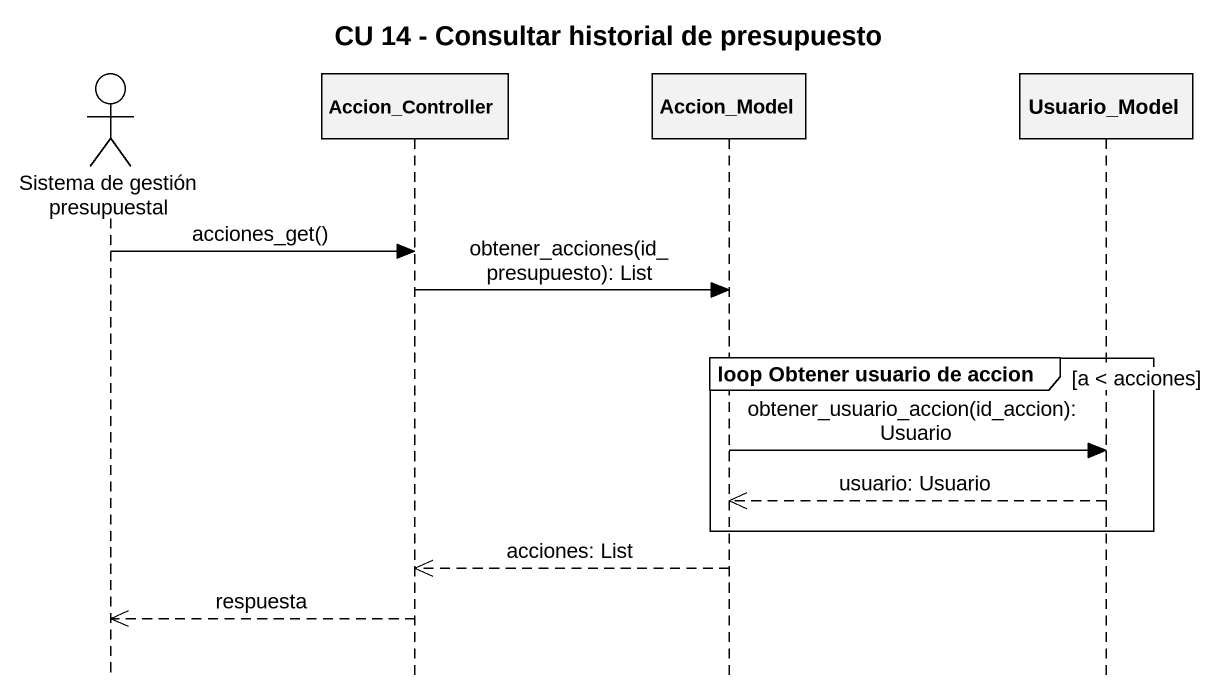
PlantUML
@startuml
title CU 14 - Consultar historial de presupuesto
hide footbox
actor "Sistema de gestión presupuestal" as Sistema_de_gestión
participant Accion_Controller
participant Accion_Model
participant Usuario_Model

Sistema_de_gestión -> Accion_Controller : acciones_get()
Accion_Controller -> Accion_Model : obtener_acciones(id_presupuesto): List
group loop Obtener usuario de accion [a < acciones]
  Accion_Model -> Usuario_Model : obtener_usuario_accion(id_accion): Usuario
  Usuario_Model -->> Accion_Model : usuario: Usuario
end
Accion_Model -->> Accion_Controller : acciones: List
Accion_Controller -->> Sistema_de_gestión : respuesta
@enduml
